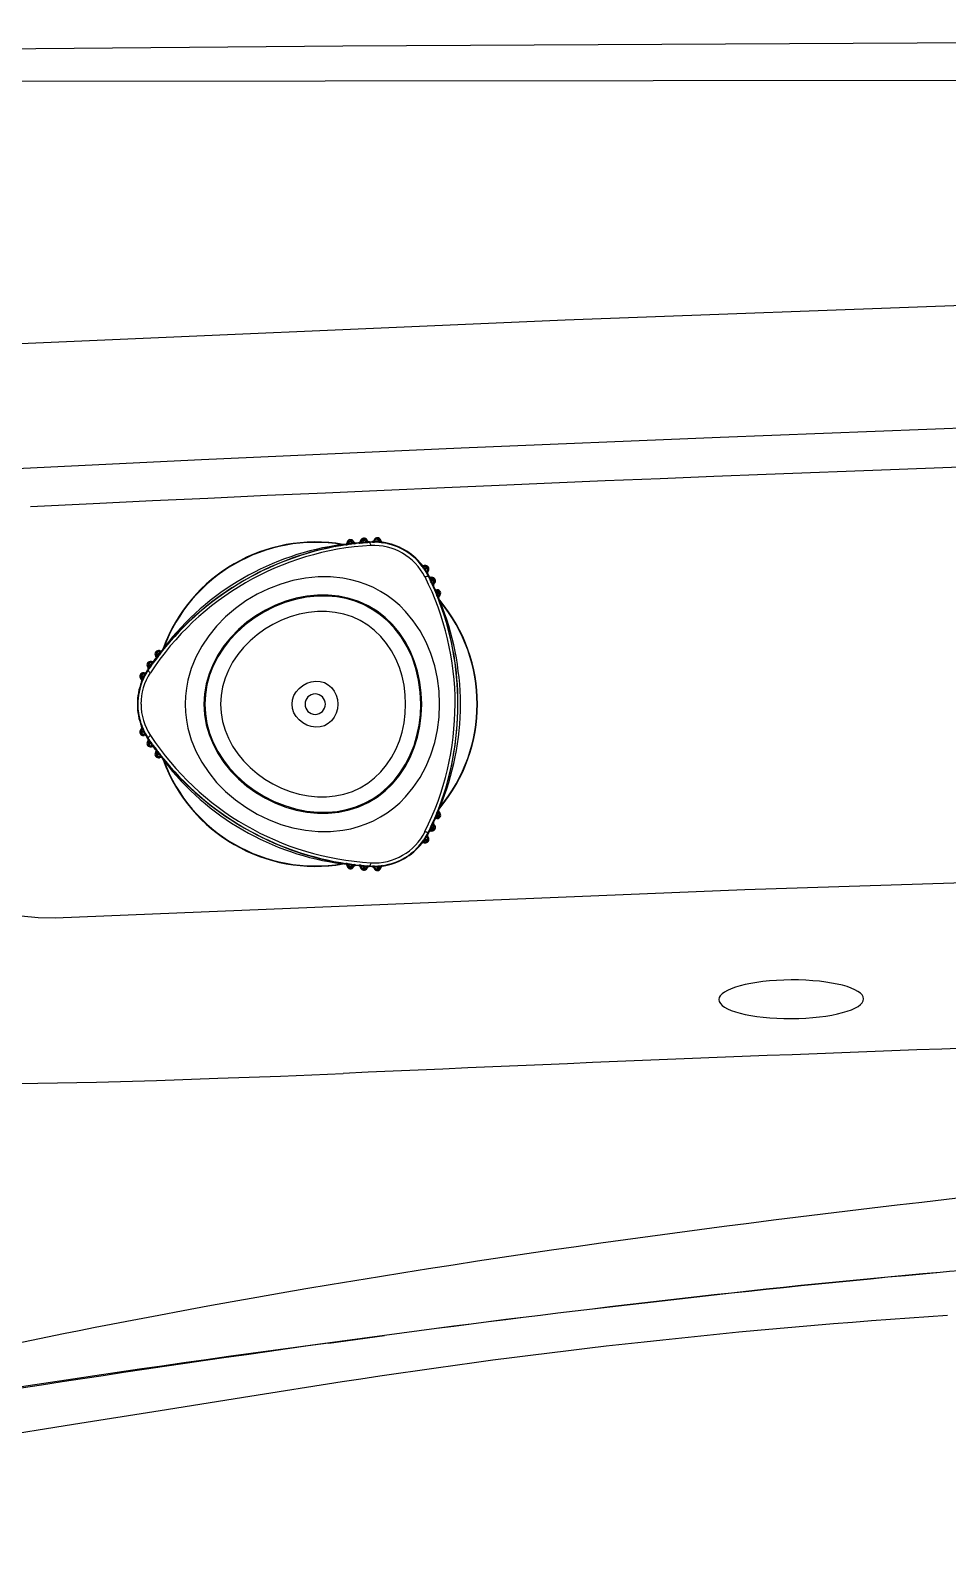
# Model space of a CAD drawing. Extents: x 398 to 509, y 623 to 780.
# Drawn here: x 413.89 to 421.09, y 722.96 to 735 of the extents above; entities that cross this region are included whole.
import ezdxf

# ---------------------------------------------------------------- set-up
doc = ezdxf.new("R2010")
doc.units = 0
doc.header["$MEASUREMENT"] = 0
for name, color, linetype in [('1', 4, 'Continuous'), ('JET', 3, 'Continuous'), ('LIGHT', 2, 'Continuous')]:
    doc.layers.add(name, color=color, linetype=linetype)

# ---------------------------------------------------------------- blocks, each defined once
blk = doc.blocks.new('AirValve_1646101-1')
at = {"layer": '1', "color": 3, "linetype": 'Continuous'}
for p, q in [((0.213, 1.253), (0.216, 1.253)), ((0.216, 1.253), (0.22, 1.255)), ((0.219, 1.253), (0.216, 1.253)), ((0.228, 1.253), (0.233, 1.255)), ((0.233, 1.255), (0.234, 1.255)), ((0.234, 1.255), (0.242, 1.252)), ((0.242, 1.252), (0.243, 1.252)), ((0.251, 1.272), (0.25, 1.269)), ((0.25, 1.269), (0.258, 1.266)), ((0.259, 1.27), (0.251, 1.272)), ((0.259, 1.27), (0.258, 1.266)), ((0.271, 1.261), (0.276, 1.278)), ((0.271, 1.261), (0.287, 1.263)), ((0.279, 1.278), (0.287, 1.263)), ((0.301, 1.279), (0.294, 1.275)), ((0.294, 1.275), (0.296, 1.271)), ((0.296, 1.271), (0.302, 1.276)), ((0.302, 1.276), (0.301, 1.279)), ((0.314, 1.261), (0.315, 1.262)), ((0.315, 1.262), (0.322, 1.267)), ((0.322, 1.267), (0.339, 1.269)), ((0.339, 1.269), (0.346, 1.265)), ((0.364, 1.283), (0.356, 1.285)), ((0.356, 1.285), (0.356, 1.282)), ((0.356, 1.282), (0.363, 1.279)), ((0.364, 1.283), (0.363, 1.279)), ((0.376, 1.268), (0.397, 1.27)), ((0.378, 1.274), (0.383, 1.29)), ((0.386, 1.29), (0.394, 1.275)), ((0.394, 1.275), (0.397, 1.27)), ((0.4, 1.286), (0.407, 1.29)), ((0.4, 1.286), (0.402, 1.282)), ((0.402, 1.282), (0.406, 1.285)), ((0.406, 1.285), (0.409, 1.287)), ((0.409, 1.287), (0.407, 1.29)), ((0.424, 1.274), (0.421, 1.272)), ((0.427, 1.276), (0.424, 1.274)), ((0.425, 1.272), (0.424, 1.274)), ((0.427, 1.276), (0.445, 1.277)), ((0.472, 1.273), (0.44, 1.272)), ((0.452, 1.273), (0.445, 1.277)), ((0.452, 1.273), (0.453, 1.273)), ((0.464, 1.291), (0.463, 1.289)), ((0.463, 1.289), (0.469, 1.285)), ((0.464, 1.291), (0.471, 1.288)), ((0.469, 1.285), (0.471, 1.288)), ((0.484, 1.278), (0.49, 1.293)), ((0.484, 1.278), (0.5, 1.277)), ((0.495, 1.293), (0.5, 1.277)), ((0.515, 1.289), (0.508, 1.287)), ((0.508, 1.287), (0.51, 1.282)), ((0.51, 1.282), (0.517, 1.285)), ((0.517, 1.285), (0.515, 1.289)), ((0.519, 1.269), (0.516, 1.27)), ((0.539, 1.266), (0.519, 1.269)), ((0.525, 1.269), (0.526, 1.269)), ((0.526, 1.269), (0.532, 1.272)), ((0.837, 1.096), (0.838, 1.088)), ((0.838, 1.088), (0.839, 1.088)), ((0.856, 1.089), (0.858, 1.081)), ((0.861, 1.089), (0.856, 1.089)), ((0.863, 1.082), (0.861, 1.089)), ((0.844, 1.08), (0.842, 1.083)), ((0.863, 1.082), (0.858, 1.081)), ((0.858, 1.07), (0.875, 1.074)), ((0.858, 1.07), (0.867, 1.057)), ((0.867, 1.057), (0.877, 1.07)), ((0.883, 1.018), (0.869, 1.043)), ((0.879, 1.028), (0.879, 1.027)), ((0.886, 1.023), (0.879, 1.027)), ((0.883, 1.051), (0.881, 1.048)), ((0.881, 1.048), (0.887, 1.044)), ((0.883, 1.051), (0.889, 1.046)), ((0.886, 1.023), (0.894, 1.007)), ((0.887, 1.044), (0.889, 1.046)), ((0.894, 1.003), (0.891, 1.002)), ((0.896, 0.993), (0.891, 1.002)), ((0.894, 1.003), (0.893, 0.999)), ((0.893, 0.999), (0.894, 0.998)), ((0.894, 1.007), (0.894, 1.003)), ((0.91, 0.962), (0.903, 0.977)), ((0.909, 0.977), (0.927, 0.978)), ((0.909, 0.977), (0.916, 0.963)), ((0.915, 0.996), (0.912, 0.996)), ((0.912, 0.996), (0.912, 0.992)), ((0.912, 0.992), (0.912, 0.988)), ((0.912, 0.988), (0.916, 0.988)), ((0.916, 0.988), (0.915, 0.996)), ((0.916, 0.963), (0.928, 0.975)), ((0.94, 0.895), (0.919, 0.944)), ((0.924, 0.932), (0.925, 0.931)), ((0.925, 0.931), (0.931, 0.927)), ((0.931, 0.955), (0.928, 0.953)), ((0.928, 0.953), (0.935, 0.948)), ((0.937, 0.95), (0.931, 0.955)), ((0.931, 0.927), (0.938, 0.911)), ((0.935, 0.948), (0.937, 0.95)), ((0.937, 0.902), (0.938, 0.911)), ((0.937, 0.902), (0.938, 0.902)), ((0.953, 0.863), (0.947, 0.878)), ((0.953, 0.879), (0.959, 0.864)), ((0.953, 0.879), (0.97, 0.879)), ((0.956, 0.899), (0.955, 0.89)), ((0.955, 0.89), (0.959, 0.891)), ((0.959, 0.899), (0.956, 0.899)), ((0.959, 0.899), (0.959, 0.891)), ((0.971, 0.876), (0.959, 0.864)), ((0.973, 0.858), (0.97, 0.855)), ((0.97, 0.855), (0.976, 0.849)), ((0.979, 0.852), (0.973, 0.858)), ((0.976, 0.849), (0.979, 0.852)), ((0.965, 0.835), (0.965, 0.834)), ((0.965, 0.834), (0.972, 0.828)), ((0.972, 0.828), (0.972, 0.828)), ((0.972, 0.828), (0.973, 0.823)), ((0.973, 0.823), (0.98, 0.812)), ((0.979, 0.817), (0.98, 0.812)), ((-1.256, 0.38), (-1.249, 0.384)), ((-1.256, 0.38), (-1.254, 0.378)), ((-1.254, 0.378), (-1.247, 0.381)), ((-1.247, 0.381), (-1.249, 0.384)), ((-1.235, 0.384), (-1.244, 0.399)), ((-1.225, 0.397), (-1.242, 0.402)), ((-1.235, 0.384), (-1.225, 0.397)), ((-1.225, 0.42), (-1.227, 0.412)), ((-1.227, 0.412), (-1.223, 0.411)), ((-1.222, 0.42), (-1.225, 0.42)), ((-1.223, 0.411), (-1.222, 0.42)), ((-1.203, 0.417), (-1.202, 0.418)), ((-1.202, 0.418), (-1.201, 0.426)), ((-1.197, 0.43), (-1.193, 0.438)), ((-1.195, 0.438), (-1.191, 0.441)), ((-1.193, 0.438), (-1.191, 0.441)), ((-1.191, 0.441), (-1.189, 0.444)), ((-1.349, 0.238), (-1.348, 0.245)), ((-1.345, 0.245), (-1.348, 0.245)), ((-1.345, 0.237), (-1.345, 0.245)), ((-1.312, 0.27), (-1.333, 0.234)), ((-1.324, 0.25), (-1.333, 0.235)), ((-1.327, 0.246), (-1.326, 0.247)), ((-1.326, 0.254), (-1.317, 0.269)), ((-1.326, 0.254), (-1.326, 0.247)), ((-1.311, 0.298), (-1.318, 0.293)), ((-1.318, 0.293), (-1.316, 0.291)), ((-1.317, 0.269), (-1.314, 0.271)), ((-1.316, 0.291), (-1.313, 0.292)), ((-1.314, 0.271), (-1.31, 0.273)), ((-1.314, 0.271), (-1.312, 0.27)), ((-1.313, 0.292), (-1.309, 0.294)), ((-1.309, 0.294), (-1.311, 0.298)), ((-1.31, 0.273), (-1.309, 0.273)), ((-1.299, 0.297), (-1.308, 0.312)), ((-1.289, 0.311), (-1.306, 0.315)), ((-1.299, 0.297), (-1.289, 0.311)), ((-1.289, 0.335), (-1.29, 0.327)), ((-1.29, 0.327), (-1.287, 0.326)), ((-1.286, 0.334), (-1.289, 0.335)), ((-1.287, 0.326), (-1.286, 0.334)), ((-1.267, 0.334), (-1.266, 0.342)), ((-1.267, 0.333), (-1.267, 0.334)), ((-1.266, 0.342), (-1.256, 0.356)), ((-1.248, 0.359), (-1.256, 0.356)), ((-1.248, 0.359), (-1.247, 0.36)), ((-1.366, 0.205), (-1.372, 0.2)), ((-1.372, 0.2), (-1.369, 0.196)), ((-1.369, 0.196), (-1.363, 0.201)), ((-1.366, 0.205), (-1.363, 0.201)), ((-1.354, 0.207), (-1.365, 0.22)), ((-1.365, 0.176), (-1.359, 0.181)), ((-1.363, 0.224), (-1.346, 0.221)), ((-1.359, 0.181), (-1.359, 0.181)), ((-1.355, 0.189), (-1.357, 0.187)), ((-1.354, 0.207), (-1.346, 0.221)), ((-1.349, 0.238), (-1.345, 0.237)), ((-1.342, 0.217), (-1.349, 0.202)), ((-1.369, -0.196), (-1.372, -0.2)), ((-1.372, -0.2), (-1.366, -0.205)), ((-1.363, -0.201), (-1.369, -0.196)), ((-1.363, -0.201), (-1.366, -0.205)), ((-1.359, -0.181), (-1.365, -0.176)), ((-1.365, -0.219), (-1.354, -0.207)), ((-1.346, -0.221), (-1.363, -0.223)), ((-1.359, -0.181), (-1.356, -0.187)), ((-1.359, -0.181), (-1.359, -0.181)), ((-1.346, -0.221), (-1.354, -0.207)), ((-1.349, -0.202), (-1.342, -0.217)), ((-1.345, -0.237), (-1.349, -0.238)), ((-1.348, -0.245), (-1.349, -0.238)), ((-1.345, -0.245), (-1.345, -0.237)), ((-1.337, -0.227), (-1.334, -0.234)), ((-1.334, -0.234), (-1.32, -0.255)), ((-1.348, -0.245), (-1.345, -0.245)), ((-1.326, -0.247), (-1.327, -0.246)), ((-1.326, -0.247), (-1.326, -0.254)), ((-1.317, -0.269), (-1.326, -0.254)), ((-1.32, -0.255), (-1.312, -0.269)), ((-1.316, -0.291), (-1.318, -0.293)), ((-1.318, -0.293), (-1.311, -0.298)), ((-1.314, -0.271), (-1.317, -0.269)), ((-1.313, -0.292), (-1.316, -0.291)), ((-1.312, -0.269), (-1.314, -0.271)), ((-1.31, -0.273), (-1.314, -0.271)), ((-1.309, -0.294), (-1.313, -0.292)), ((-1.311, -0.298), (-1.309, -0.294)), ((-1.309, -0.273), (-1.31, -0.273)), ((-1.308, -0.312), (-1.299, -0.297)), ((-1.306, -0.278), (-1.304, -0.28)), ((-1.289, -0.311), (-1.306, -0.315)), ((-1.289, -0.311), (-1.299, -0.297)), ((-1.287, -0.326), (-1.29, -0.327)), ((-1.29, -0.327), (-1.289, -0.335)), ((-1.289, -0.335), (-1.286, -0.334)), ((-1.286, -0.334), (-1.287, -0.326)), ((-1.267, -0.334), (-1.267, -0.333)), ((-1.266, -0.342), (-1.267, -0.334)), ((-1.256, -0.356), (-1.266, -0.342)), ((-1.256, -0.356), (-1.248, -0.359)), ((-1.247, -0.36), (-1.248, -0.359)), ((-1.254, -0.377), (-1.256, -0.38)), ((-1.249, -0.384), (-1.256, -0.38)), ((-1.247, -0.381), (-1.254, -0.377)), ((-1.249, -0.384), (-1.247, -0.381)), ((-1.244, -0.399), (-1.235, -0.384)), ((-1.243, -0.366), (-1.241, -0.368)), ((-1.225, -0.397), (-1.242, -0.401)), ((-1.225, -0.397), (-1.235, -0.384)), ((-1.227, -0.412), (-1.223, -0.411)), ((-1.227, -0.412), (-1.225, -0.42)), ((-1.225, -0.42), (-1.222, -0.419)), ((-1.222, -0.419), (-1.223, -0.411)), ((-1.202, -0.418), (-1.203, -0.417)), ((-1.201, -0.426), (-1.202, -0.418)), ((-1.191, -0.441), (-1.195, -0.438)), ((-1.192, -0.438), (-1.191, -0.441)), ((-1.189, -0.443), (-1.191, -0.441)), ((0.972, -0.828), (0.965, -0.834)), ((0.965, -0.834), (0.965, -0.835)), ((0.973, -0.823), (0.972, -0.828)), ((0.972, -0.828), (0.972, -0.828)), ((0.98, -0.812), (0.979, -0.817)), ((0.903, -0.977), (0.91, -0.962)), ((0.916, -0.962), (0.909, -0.977)), ((0.916, -0.962), (0.928, -0.975)), ((0.918, -0.945), (0.94, -0.895)), ((0.925, -0.931), (0.924, -0.932)), ((0.931, -0.926), (0.925, -0.931)), ((0.935, -0.948), (0.928, -0.953)), ((0.928, -0.953), (0.931, -0.955)), ((0.938, -0.911), (0.931, -0.926)), ((0.931, -0.955), (0.937, -0.95)), ((0.937, -0.95), (0.935, -0.948)), ((0.938, -0.911), (0.937, -0.902)), ((0.938, -0.902), (0.937, -0.902)), ((0.94, -0.895), (0.941, -0.892)), ((0.947, -0.878), (0.953, -0.863)), ((0.959, -0.864), (0.953, -0.879)), ((0.97, -0.879), (0.953, -0.879)), ((0.959, -0.89), (0.955, -0.89)), ((0.955, -0.89), (0.956, -0.899)), ((0.956, -0.899), (0.959, -0.899)), ((0.959, -0.864), (0.971, -0.876)), ((0.959, -0.89), (0.959, -0.899)), ((0.976, -0.849), (0.97, -0.855)), ((0.973, -0.858), (0.97, -0.855)), ((0.973, -0.858), (0.979, -0.852)), ((0.979, -0.852), (0.976, -0.849)), ((0.831, -1.096), (0.842, -1.083)), ((0.842, -1.083), (0.844, -1.08)), ((0.857, -1.081), (0.856, -1.088)), ((0.863, -1.082), (0.857, -1.081)), ((0.867, -1.057), (0.858, -1.07)), ((0.875, -1.074), (0.858, -1.07)), ((0.861, -1.089), (0.863, -1.082)), ((0.867, -1.057), (0.877, -1.07)), ((0.868, -1.045), (0.884, -1.016)), ((0.879, -1.027), (0.886, -1.023)), ((0.879, -1.027), (0.879, -1.027)), ((0.887, -1.044), (0.881, -1.048)), ((0.881, -1.048), (0.883, -1.05)), ((0.889, -1.046), (0.883, -1.05)), ((0.894, -1.007), (0.886, -1.023)), ((0.889, -1.046), (0.887, -1.044)), ((0.891, -1.002), (0.896, -0.993)), ((0.891, -1.002), (0.894, -1.003)), ((0.894, -0.998), (0.893, -0.999)), ((0.893, -0.999), (0.894, -1.003)), ((0.894, -1.003), (0.894, -1.007)), ((0.896, -0.993), (0.897, -0.991)), ((0.927, -0.978), (0.909, -0.977)), ((0.916, -0.988), (0.912, -0.988)), ((0.912, -0.988), (0.912, -0.992)), ((0.912, -0.992), (0.912, -0.996)), ((0.912, -0.996), (0.915, -0.996)), ((0.915, -0.996), (0.916, -0.988)), ((0.838, -1.088), (0.837, -1.095)), ((0.839, -1.087), (0.838, -1.088)), ((0.856, -1.088), (0.861, -1.089)), ((0.216, -1.253), (0.212, -1.253)), ((0.219, -1.253), (0.216, -1.253)), ((0.22, -1.255), (0.216, -1.253)), ((0.228, -1.253), (0.219, -1.253)), ((0.242, -1.252), (0.234, -1.255)), ((0.242, -1.252), (0.242, -1.252)), ((0.258, -1.266), (0.25, -1.269)), ((0.25, -1.269), (0.251, -1.272)), ((0.251, -1.272), (0.259, -1.27)), ((0.259, -1.27), (0.258, -1.266)), ((0.287, -1.263), (0.271, -1.261)), ((0.276, -1.278), (0.271, -1.261)), ((0.287, -1.263), (0.279, -1.278)), ((0.296, -1.271), (0.294, -1.275)), ((0.301, -1.279), (0.294, -1.275)), ((0.302, -1.276), (0.296, -1.271)), ((0.301, -1.279), (0.302, -1.276)), ((0.304, -1.26), (0.307, -1.26)), ((0.315, -1.262), (0.314, -1.261)), ((0.315, -1.262), (0.322, -1.267)), ((0.339, -1.268), (0.322, -1.267)), ((0.346, -1.265), (0.339, -1.268)), ((0.347, -1.265), (0.346, -1.265)), ((0.363, -1.279), (0.356, -1.282)), ((0.356, -1.285), (0.364, -1.282)), ((0.356, -1.282), (0.356, -1.285)), ((0.364, -1.282), (0.363, -1.279)), ((0.394, -1.275), (0.378, -1.273)), ((0.378, -1.273), (0.383, -1.29)), ((0.394, -1.275), (0.386, -1.29)), ((0.402, -1.282), (0.4, -1.286)), ((0.4, -1.286), (0.407, -1.29)), ((0.406, -1.285), (0.402, -1.282)), ((0.409, -1.287), (0.406, -1.285)), ((0.407, -1.29), (0.409, -1.287)), ((0.421, -1.272), (0.42, -1.272)), ((0.424, -1.274), (0.421, -1.272)), ((0.424, -1.274), (0.425, -1.272)), ((0.427, -1.276), (0.424, -1.274)), ((0.445, -1.277), (0.427, -1.276)), ((0.443, -1.273), (0.471, -1.273)), ((0.445, -1.277), (0.452, -1.273)), ((0.453, -1.273), (0.452, -1.273)), ((0.469, -1.285), (0.463, -1.289)), ((0.463, -1.289), (0.464, -1.291)), ((0.471, -1.288), (0.464, -1.291)), ((0.471, -1.288), (0.469, -1.285)), ((0.5, -1.277), (0.484, -1.278)), ((0.484, -1.278), (0.49, -1.293)), ((0.5, -1.277), (0.495, -1.293)), ((0.508, -1.287), (0.51, -1.282)), ((0.508, -1.287), (0.515, -1.289)), ((0.517, -1.285), (0.51, -1.282)), ((0.515, -1.289), (0.517, -1.285)), ((0.516, -1.27), (0.519, -1.269)), ((0.526, -1.269), (0.525, -1.269)), ((0.532, -1.272), (0.526, -1.269))]:
    blk.add_line(p, q, dxfattribs=at)
at = {"layer": '1', "color": 3, "linetype": 'Continuous', "flags": 128}
for points in [[(0.219, 1.253), (0.218, 1.253), (0.212, 1.253)], [(0.228, 1.253), (0.222, 1.253), (0.219, 1.253)], [(0.233, 1.255), (0.227, 1.254), (0.22, 1.255)], [(0.274, 1.256), (0.264, 1.254), (0.256, 1.253)], [(0.258, 1.266), (0.258, 1.262), (0.26, 1.26), (0.261, 1.26), (0.263, 1.26)], [(0.271, 1.261), (0.273, 1.257), (0.274, 1.256)], [(0.289, 1.258), (0.281, 1.257), (0.274, 1.256)], [(0.289, 1.258), (0.288, 1.26), (0.287, 1.263)], [(0.304, 1.26), (0.298, 1.259), (0.289, 1.258)], [(0.294, 1.265), (0.296, 1.267), (0.296, 1.268), (0.296, 1.271)], [(0.306, 1.26), (0.312, 1.261), (0.314, 1.261)], [(0.361, 1.266), (0.368, 1.267), (0.376, 1.268)], [(0.363, 1.279), (0.363, 1.276), (0.365, 1.273), (0.367, 1.272), (0.369, 1.272), (0.37, 1.272), (0.372, 1.272), (0.374, 1.273), (0.378, 1.274)], [(0.414, 1.271), (0.396, 1.27), (0.376, 1.268)], [(0.4, 1.286), (0.397, 1.29), (0.393, 1.294)], [(0.394, 1.275), (0.397, 1.275), (0.399, 1.276), (0.401, 1.277), (0.402, 1.277), (0.403, 1.28), (0.402, 1.282)], [(0.397, 1.27), (0.406, 1.27), (0.414, 1.271)], [(0.414, 1.271), (0.419, 1.272), (0.421, 1.272)], [(0.466, 1.273), (0.445, 1.273), (0.425, 1.272)], [(0.437, 1.246), (0.436, 1.252), (0.435, 1.257), (0.433, 1.262), (0.432, 1.265), (0.43, 1.268), (0.428, 1.27), (0.427, 1.272), (0.425, 1.272)], [(0.466, 1.273), (0.47, 1.274), (0.474, 1.278)], [(0.486, 1.272), (0.475, 1.273), (0.466, 1.273)], [(0.469, 1.285), (0.469, 1.281), (0.471, 1.279), (0.472, 1.278), (0.474, 1.278)], [(0.484, 1.278), (0.485, 1.274), (0.486, 1.272)], [(0.502, 1.271), (0.494, 1.272), (0.486, 1.272)], [(0.502, 1.271), (0.501, 1.273), (0.5, 1.277)], [(0.516, 1.27), (0.512, 1.27), (0.502, 1.271)], [(0.508, 1.277), (0.51, 1.279), (0.51, 1.282)], [(0.519, 1.269), (0.524, 1.269), (0.525, 1.269)], [(0.582, 1.257), (0.57, 1.26), (0.566, 1.261)], [(0.845, 1.078), (0.842, 1.082), (0.811, 1.12)], [(0.842, 1.083), (0.82, 1.11), (0.811, 1.119)], [(0.839, 1.088), (0.839, 1.087), (0.842, 1.083)], [(0.978, 0), (0.974, 0.102), (0.961, 0.202), (0.94, 0.301), (0.91, 0.397), (0.872, 0.488), (0.826, 0.575), (0.771, 0.655), (0.71, 0.729), (0.665, 0.774), (0.617, 0.815), (0.566, 0.853), (0.513, 0.886), (0.458, 0.916), (0.4, 0.941), (0.34, 0.962), (0.279, 0.978), (0.216, 0.99), (0.12, 1), (0.022, 1), (-0.077, 0.99), (-0.175, 0.972), (-0.271, 0.944), (-0.366, 0.907), (-0.457, 0.863), (-0.545, 0.811), (-0.627, 0.751), (-0.704, 0.686), (-0.775, 0.614), (-0.837, 0.537), (-0.892, 0.455), (-0.938, 0.369), (-0.974, 0.279), (-1, 0.188), (-1.012, 0.126), (-1.02, 0.063), (-1.022, 0)], [(0.852, 1.069), (0.847, 1.076), (0.844, 1.08)], [(0.858, 1.07), (0.854, 1.069), (0.852, 1.069)], [(0.861, 1.055), (0.856, 1.062), (0.852, 1.069)], [(0.858, 1.081), (0.855, 1.08), (0.854, 1.077)], [(0.867, 1.057), (0.863, 1.055), (0.861, 1.055)], [(0.872, 1.039), (0.867, 1.047), (0.861, 1.055)], [(0.863, 1), (0.868, 1.002), (0.873, 1.004), (0.878, 1.005), (0.882, 1.005), (0.885, 1.005), (0.888, 1.005), (0.89, 1.004), (0.891, 1.002)], [(0.872, 1.048), (0.871, 1.043), (0.872, 1.039)], [(0.872, 1.048), (0.873, 1.047), (0.875, 1.046), (0.877, 1.045), (0.881, 1.048)], [(0.891, 1.002), (0.882, 1.021), (0.872, 1.039)], [(0.894, 0.998), (0.894, 0.997), (0.896, 0.993)], [(0.903, 0.977), (0.899, 0.986), (0.896, 0.993)], [(0.909, 0.977), (0.905, 0.977), (0.903, 0.977)], [(0.912, 0.988), (0.909, 0.987), (0.908, 0.985)], [(0.916, 0.988), (0.922, 0.988), (0.926, 0.986)], [(0.838, 0), (0.834, 0.087), (0.823, 0.174), (0.805, 0.258), (0.779, 0.34), (0.747, 0.418), (0.707, 0.493), (0.661, 0.562), (0.608, 0.625), (0.55, 0.681), (0.486, 0.731), (0.416, 0.773), (0.343, 0.806), (0.266, 0.831), (0.185, 0.848), (0.103, 0.857), (0.019, 0.857), (-0.065, 0.848), (-0.149, 0.832), (-0.232, 0.808), (-0.313, 0.777), (-0.391, 0.739), (-0.466, 0.694), (-0.537, 0.643), (-0.603, 0.587), (-0.663, 0.525), (-0.717, 0.459), (-0.764, 0.389), (-0.803, 0.315), (-0.834, 0.239), (-0.857, 0.161), (-0.871, 0.081), (-0.876, 0)], [(0.83, 0), (0.826, 0.095), (0.813, 0.188), (0.791, 0.28), (0.761, 0.368), (0.722, 0.451), (0.675, 0.529), (0.62, 0.6), (0.568, 0.654), (0.511, 0.703), (0.449, 0.745), (0.384, 0.78), (0.314, 0.808), (0.243, 0.829), (0.17, 0.843), (0.095, 0.849), (0.019, 0.849), (-0.068, 0.84), (-0.154, 0.823), (-0.239, 0.798), (-0.323, 0.764), (-0.403, 0.724), (-0.479, 0.676), (-0.551, 0.622), (-0.617, 0.563), (-0.673, 0.503), (-0.722, 0.439), (-0.765, 0.371), (-0.802, 0.301), (-0.83, 0.228), (-0.851, 0.153), (-0.863, 0.077), (-0.868, 0)], [(0.916, 0.963), (0.912, 0.962), (0.91, 0.962)], [(0.919, 0.944), (0.915, 0.953), (0.91, 0.962)], [(0.92, 0.953), (0.918, 0.948), (0.919, 0.944)], [(0.92, 0.953), (0.921, 0.952), (0.922, 0.951), (0.924, 0.951), (0.928, 0.953)], [(0.938, 0.902), (0.938, 0.9), (0.94, 0.895)], [(0.947, 0.878), (0.943, 0.887), (0.94, 0.895)], [(0.953, 0.879), (0.949, 0.878), (0.947, 0.878)], [(0.955, 0.89), (0.952, 0.89), (0.951, 0.887)], [(0.953, 0.863), (0.955, 0.863), (0.959, 0.864)], [(0.961, 0.845), (0.957, 0.854), (0.953, 0.863)], [(0.962, 0.855), (0.964, 0.853), (0.966, 0.853), (0.97, 0.855)], [(0.711, 0), (0.708, 0.074), (0.699, 0.148), (0.683, 0.219), (0.662, 0.289), (0.634, 0.356), (0.6, 0.419), (0.561, 0.477), (0.517, 0.531), (0.467, 0.579), (0.413, 0.621), (0.354, 0.656), (0.292, 0.685), (0.226, 0.706), (0.158, 0.72), (0.088, 0.727), (0.017, 0.727), (-0.054, 0.72), (-0.126, 0.706), (-0.196, 0.686), (-0.265, 0.659), (-0.332, 0.627), (-0.395, 0.589), (-0.456, 0.545), (-0.512, 0.498), (-0.563, 0.445), (-0.609, 0.389), (-0.649, 0.33), (-0.682, 0.267), (-0.709, 0.203), (-0.728, 0.136), (-0.74, 0.068), (-0.744, 0)], [(0.979, 0.817), (0.975, 0.822), (0.972, 0.828)], [(-1.243, 0.365), (-1.259, 0.344), (-1.275, 0.322)], [(-1.247, 0.381), (-1.244, 0.379), (-1.241, 0.379)], [(-1.247, 0.36), (-1.246, 0.361), (-1.243, 0.365)], [(-1.232, 0.38), (-1.238, 0.372), (-1.243, 0.365)], [(-1.235, 0.384), (-1.233, 0.381), (-1.232, 0.38)], [(-1.222, 0.392), (-1.227, 0.386), (-1.232, 0.38)], [(-1.225, 0.397), (-1.223, 0.394), (-1.222, 0.392)], [(-1.22, 0.404), (-1.219, 0.407), (-1.22, 0.409), (-1.223, 0.411)], [(-1.21, 0.408), (-1.216, 0.401), (-1.222, 0.392)], [(-1.195, 0.438), (-1.197, 0.432), (-1.201, 0.426)], [(-1.189, 0.444), (-1.192, 0.439), (-1.192, 0.438)], [(-1.311, 0.298), (-1.314, 0.303), (-1.314, 0.308)], [(-1.306, 0.278), (-1.309, 0.274), (-1.312, 0.27)], [(-1.295, 0.246), (-1.3, 0.25), (-1.304, 0.253), (-1.307, 0.257), (-1.309, 0.26), (-1.311, 0.263), (-1.312, 0.265), (-1.312, 0.268), (-1.312, 0.27)], [(-1.309, 0.294), (-1.307, 0.292), (-1.305, 0.292)], [(-1.309, 0.273), (-1.308, 0.274), (-1.306, 0.278)], [(-1.296, 0.292), (-1.301, 0.284), (-1.306, 0.278)], [(-1.299, 0.297), (-1.296, 0.294), (-1.296, 0.292)], [(-1.286, 0.306), (-1.291, 0.299), (-1.296, 0.292)], [(-1.289, 0.311), (-1.287, 0.308), (-1.286, 0.306)], [(-1.283, 0.319), (-1.283, 0.32), (-1.283, 0.322), (-1.283, 0.324), (-1.287, 0.326)], [(-1.275, 0.322), (-1.28, 0.314), (-1.286, 0.306)], [(-1.283, 0.319), (-1.278, 0.32), (-1.275, 0.322)], [(-1.363, 0.201), (-1.36, 0.199), (-1.358, 0.2)], [(-1.359, 0.181), (-1.358, 0.182), (-1.357, 0.187)], [(-1.349, 0.202), (-1.353, 0.194), (-1.355, 0.189)], [(-1.354, 0.207), (-1.35, 0.204), (-1.349, 0.202)], [(-1.342, 0.217), (-1.343, 0.219), (-1.346, 0.221)], [(-1.341, 0.23), (-1.341, 0.232), (-1.341, 0.233), (-1.342, 0.235), (-1.345, 0.237)], [(-1.333, 0.234), (-1.338, 0.226), (-1.342, 0.217)], [(-1.341, 0.23), (-1.336, 0.231), (-1.333, 0.234)], [(-0.182, 0), (-0.178, 0.034), (-0.167, 0.067), (-0.149, 0.097), (-0.126, 0.124), (-0.097, 0.147), (-0.065, 0.164), (-0.031, 0.175), (0.005, 0.18), (0.04, 0.178), (0.073, 0.169), (0.103, 0.153), (0.129, 0.131), (0.15, 0.103), (0.166, 0.071), (0.175, 0.036), (0.178, 0)], [(-1.022, 0), (-1.02, -0.063), (-1.012, -0.125), (-1, -0.188), (-0.974, -0.279), (-0.938, -0.369), (-0.892, -0.455), (-0.837, -0.536), (-0.775, -0.614), (-0.704, -0.685), (-0.627, -0.751), (-0.545, -0.81), (-0.457, -0.863), (-0.366, -0.907), (-0.271, -0.944), (-0.175, -0.972), (-0.077, -0.99), (0.022, -1), (0.12, -1), (0.216, -0.99), (0.279, -0.978), (0.34, -0.961), (0.4, -0.941), (0.458, -0.916), (0.513, -0.886), (0.566, -0.853), (0.617, -0.815), (0.665, -0.774), (0.71, -0.729), (0.771, -0.655), (0.826, -0.575), (0.872, -0.488), (0.91, -0.397), (0.94, -0.301), (0.961, -0.202), (0.974, -0.102), (0.978, 0)], [(-0.876, 0), (-0.871, -0.081), (-0.857, -0.161), (-0.834, -0.239), (-0.803, -0.315), (-0.764, -0.389), (-0.717, -0.459), (-0.663, -0.525), (-0.603, -0.587), (-0.537, -0.643), (-0.466, -0.694), (-0.391, -0.739), (-0.313, -0.777), (-0.232, -0.808), (-0.149, -0.832), (-0.065, -0.848), (0.019, -0.856), (0.103, -0.856), (0.185, -0.848), (0.266, -0.831), (0.343, -0.806), (0.416, -0.773), (0.486, -0.731), (0.55, -0.681), (0.608, -0.625), (0.661, -0.562), (0.707, -0.493), (0.747, -0.418), (0.779, -0.34), (0.805, -0.258), (0.823, -0.174), (0.834, -0.087), (0.838, 0)], [(-0.868, 0), (-0.863, -0.077), (-0.851, -0.153), (-0.83, -0.228), (-0.802, -0.301), (-0.765, -0.371), (-0.722, -0.439), (-0.673, -0.503), (-0.617, -0.562), (-0.551, -0.622), (-0.479, -0.676), (-0.403, -0.723), (-0.323, -0.764), (-0.239, -0.797), (-0.154, -0.823), (-0.068, -0.84), (0.019, -0.849), (0.097, -0.849), (0.173, -0.842), (0.247, -0.828), (0.319, -0.806), (0.388, -0.778), (0.453, -0.743), (0.513, -0.701), (0.569, -0.653), (0.62, -0.6), (0.668, -0.538), (0.711, -0.471), (0.747, -0.399), (0.777, -0.324), (0.8, -0.246), (0.817, -0.165), (0.827, -0.083), (0.83, 0)], [(-0.744, 0), (-0.74, -0.068), (-0.728, -0.136), (-0.709, -0.203), (-0.682, -0.267), (-0.649, -0.33), (-0.609, -0.389), (-0.563, -0.445), (-0.512, -0.498), (-0.456, -0.545), (-0.395, -0.588), (-0.332, -0.626), (-0.265, -0.659), (-0.196, -0.686), (-0.126, -0.706), (-0.054, -0.72), (0.017, -0.727), (0.088, -0.727), (0.158, -0.72), (0.226, -0.706), (0.292, -0.685), (0.354, -0.656), (0.413, -0.621), (0.467, -0.579), (0.517, -0.531), (0.561, -0.477), (0.6, -0.419), (0.634, -0.356), (0.662, -0.289), (0.683, -0.219), (0.699, -0.147), (0.708, -0.074), (0.711, 0)], [(0.178, 0), (0.175, -0.036), (0.166, -0.071), (0.15, -0.103), (0.129, -0.131), (0.103, -0.153), (0.073, -0.169), (0.04, -0.178), (0.005, -0.18), (-0.031, -0.175), (-0.065, -0.164), (-0.097, -0.146), (-0.126, -0.124), (-0.149, -0.097), (-0.167, -0.067), (-0.178, -0.034), (-0.182, 0)], [(-1.358, -0.2), (-1.36, -0.199), (-1.363, -0.201)], [(-1.356, -0.187), (-1.358, -0.182), (-1.359, -0.181)], [(-1.356, -0.187), (-1.353, -0.194), (-1.349, -0.202)], [(-1.349, -0.202), (-1.35, -0.204), (-1.354, -0.207)], [(-1.346, -0.221), (-1.343, -0.219), (-1.342, -0.217)], [(-1.345, -0.237), (-1.342, -0.235), (-1.341, -0.233), (-1.341, -0.232), (-1.341, -0.23)], [(-1.342, -0.217), (-1.338, -0.226), (-1.337, -0.227)], [(-1.334, -0.234), (-1.337, -0.231), (-1.341, -0.23)], [(-1.312, -0.269), (-1.312, -0.268), (-1.312, -0.265), (-1.311, -0.263), (-1.309, -0.26), (-1.307, -0.257), (-1.304, -0.253), (-1.3, -0.25), (-1.295, -0.246)], [(-1.312, -0.269), (-1.309, -0.274), (-1.306, -0.278)], [(-1.306, -0.278), (-1.308, -0.274), (-1.309, -0.273)], [(-1.304, -0.292), (-1.307, -0.292), (-1.309, -0.294)], [(-1.304, -0.28), (-1.301, -0.285), (-1.296, -0.292)], [(-1.299, -0.297), (-1.296, -0.294), (-1.296, -0.292)], [(-1.296, -0.292), (-1.291, -0.299), (-1.286, -0.306)], [(-1.289, -0.311), (-1.287, -0.308), (-1.286, -0.306)], [(-1.287, -0.326), (-1.283, -0.324), (-1.283, -0.322), (-1.283, -0.32), (-1.283, -0.319)], [(-1.286, -0.306), (-1.28, -0.314), (-1.275, -0.322)], [(-1.275, -0.322), (-1.279, -0.319), (-1.283, -0.319)], [(-1.275, -0.322), (-1.259, -0.344), (-1.243, -0.366)], [(-1.243, -0.366), (-1.246, -0.361), (-1.247, -0.36)], [(-1.241, -0.379), (-1.243, -0.378), (-1.244, -0.379), (-1.247, -0.381)], [(-1.241, -0.368), (-1.238, -0.372), (-1.232, -0.38)], [(-1.235, -0.384), (-1.233, -0.381), (-1.232, -0.38)], [(-1.232, -0.38), (-1.227, -0.386), (-1.222, -0.392)], [(-1.225, -0.397), (-1.223, -0.394), (-1.222, -0.392)], [(-1.223, -0.411), (-1.22, -0.409), (-1.219, -0.407), (-1.22, -0.404)], [(-1.222, -0.392), (-1.216, -0.4), (-1.21, -0.408)], [(-1.195, -0.438), (-1.197, -0.432), (-1.201, -0.426)], [(-1.147, -0.488), (-1.157, -0.477), (-1.169, -0.463), (-1.177, -0.454), (-1.183, -0.447), (-1.186, -0.443), (-1.189, -0.44), (-1.191, -0.438), (-1.193, -0.435), (-1.194, -0.434), (-1.197, -0.43)], [(-1.197, -0.43), (-1.194, -0.435), (-1.192, -0.438)], [(-1.192, -0.438), (-1.192, -0.439), (-1.189, -0.444)], [(0.979, -0.817), (0.975, -0.822), (0.972, -0.828)], [(0.973, -0.823), (0.976, -0.817), (0.98, -0.812)], [(0.91, -0.962), (0.914, -0.953), (0.918, -0.945)], [(0.916, -0.962), (0.912, -0.962), (0.91, -0.962)], [(0.918, -0.945), (0.918, -0.949), (0.92, -0.953)], [(0.928, -0.953), (0.924, -0.951), (0.922, -0.951), (0.921, -0.952), (0.92, -0.953)], [(0.94, -0.895), (0.938, -0.9), (0.938, -0.902)], [(0.941, -0.892), (0.943, -0.887), (0.947, -0.878)], [(0.953, -0.879), (0.949, -0.878), (0.947, -0.878)], [(0.951, -0.887), (0.951, -0.888), (0.952, -0.889), (0.955, -0.89)], [(0.953, -0.863), (0.957, -0.854), (0.96, -0.846)], [(0.959, -0.864), (0.955, -0.863), (0.953, -0.863)], [(0.97, -0.855), (0.966, -0.853), (0.964, -0.853), (0.962, -0.855)], [(0.842, -1.083), (0.839, -1.086), (0.839, -1.087)], [(0.844, -1.08), (0.847, -1.076), (0.852, -1.069)], [(0.852, -1.069), (0.857, -1.062), (0.861, -1.055)], [(0.858, -1.07), (0.854, -1.069), (0.852, -1.069)], [(0.854, -1.077), (0.855, -1.08), (0.857, -1.081)], [(0.861, -1.055), (0.867, -1.047), (0.872, -1.039)], [(0.867, -1.057), (0.863, -1.055), (0.861, -1.055)], [(0.863, -1), (0.869, -1.002), (0.874, -1.004), (0.878, -1.005), (0.882, -1.005), (0.885, -1.005), (0.888, -1.005), (0.89, -1.004), (0.891, -1.002)], [(0.872, -1.039), (0.871, -1.043), (0.872, -1.048)], [(0.872, -1.039), (0.882, -1.021), (0.891, -1.002)], [(0.881, -1.048), (0.877, -1.045), (0.875, -1.046), (0.873, -1.047), (0.872, -1.048)], [(0.896, -0.993), (0.894, -0.997), (0.894, -0.998)], [(0.897, -0.991), (0.899, -0.986), (0.903, -0.977)], [(0.909, -0.977), (0.905, -0.977), (0.903, -0.977)], [(0.907, -0.985), (0.909, -0.987), (0.912, -0.988)], [(0.802, -1.128), (0.809, -1.122), (0.811, -1.119)], [(0.212, -1.253), (0.218, -1.253), (0.219, -1.253)], [(0.234, -1.255), (0.227, -1.254), (0.22, -1.255)], [(0.254, -1.253), (0.263, -1.254), (0.273, -1.255)], [(0.262, -1.26), (0.259, -1.26), (0.258, -1.262), (0.258, -1.266)], [(0.273, -1.255), (0.272, -1.257), (0.271, -1.261)], [(0.273, -1.255), (0.281, -1.257), (0.289, -1.258)], [(0.287, -1.263), (0.288, -1.259), (0.289, -1.258)], [(0.289, -1.258), (0.299, -1.259), (0.304, -1.26)], [(0.296, -1.271), (0.296, -1.268), (0.295, -1.265)], [(0.307, -1.26), (0.334, -1.264), (0.361, -1.266)], [(0.314, -1.261), (0.313, -1.261), (0.307, -1.26)], [(0.361, -1.266), (0.37, -1.267), (0.381, -1.268)], [(0.368, -1.272), (0.366, -1.272), (0.365, -1.273), (0.363, -1.275), (0.363, -1.279)], [(0.378, -1.273), (0.379, -1.27), (0.381, -1.268)], [(0.381, -1.268), (0.389, -1.269), (0.397, -1.269)], [(0.4, -1.286), (0.397, -1.291), (0.393, -1.294)], [(0.394, -1.275), (0.396, -1.271), (0.397, -1.269)], [(0.397, -1.269), (0.407, -1.27), (0.415, -1.271)], [(0.402, -1.282), (0.403, -1.279), (0.401, -1.277)], [(0.415, -1.271), (0.42, -1.272), (0.425, -1.272)], [(0.42, -1.272), (0.419, -1.272), (0.415, -1.271)], [(0.437, -1.246), (0.436, -1.252), (0.435, -1.257), (0.433, -1.261), (0.432, -1.265), (0.43, -1.268), (0.428, -1.27), (0.427, -1.272), (0.425, -1.272)], [(0.425, -1.272), (0.445, -1.273), (0.466, -1.273)], [(0.466, -1.273), (0.475, -1.273), (0.486, -1.272)], [(0.474, -1.278), (0.47, -1.274), (0.466, -1.273)], [(0.474, -1.278), (0.472, -1.278), (0.471, -1.279), (0.469, -1.281), (0.469, -1.285)], [(0.484, -1.278), (0.485, -1.274), (0.486, -1.272)], [(0.486, -1.272), (0.494, -1.271), (0.502, -1.271)], [(0.5, -1.277), (0.501, -1.273), (0.502, -1.271)], [(0.502, -1.271), (0.511, -1.27), (0.516, -1.27)], [(0.51, -1.282), (0.51, -1.279), (0.508, -1.277)], [(0.519, -1.269), (0.554, -1.264), (0.564, -1.261)], [(0.525, -1.269), (0.524, -1.269), (0.519, -1.269)], [(0.571, -1.26), (0.585, -1.256), (0.586, -1.256)]]:
    blk.add_lwpolyline(points, dxfattribs=at)
at = {"layer": '1', "color": 3, "linetype": 'Continuous'}
for centre, radius, start, end in [((0.56, -0.967), 2.217, 93.1948, 146.82), ((0.589, -1.018), 2.296, 98.3586, 141.5998), ((0.001, 0), 1.274, 80.1023, 159.8978), ((0.001, 0), 1.271, 80.3052, 159.6949), ((0.492, -0.849), 2.121, 97.5589, 142.4311), ((0.603, -1.042), 2.325, 101.0941, 139.6704), ((-0.809, 6.557), 5.404, 280.2872, 281.0723), ((0.231, 1.274), 0.0197, 278.8393, 344.9168), ((0.239, 1.271), 0.0197, 278.6719, 344.9168), ((0.207, 1.58), 0.33, 276.2579, 278.5563), ((0.277, 1.265), 0.0276, 29.9182, 164.9182), ((0.254, 1.263), 0.00932, 282.5899, 342.0304), ((0.277, 1.265), 0.019, 83.4736, 165.5087), ((0.272, 1.264), 0.0148, 75.5253, 154.244), ((0.263, 1.281), 0.0211, 267.4421, 291.9584), ((0.277, 1.277), 0.00161, 29.656, 165.2014), ((0.278, 1.267), 0.0176, 27.3431, 87.5229), ((0.284, 1.266), 0.0133, 40.1092, 112.8168), ((0.287, 1.277), 0.0134, 267.8338, 301.5765), ((0.305, 1.274), 0.0139, 219.6841, 274.3007), ((0.313, 1.281), 0.0197, 209.9187, 276.7752), ((0.32, 1.286), 0.0197, 209.9192, 276.6068), ((0.591, -1.026), 2.304, 95.3406, 97.0932), ((0.337, 1.288), 0.0197, 276.1646, 342.8461), ((0.344, 1.285), 0.0197, 276.0003, 342.8488), ((0.327, 1.592), 0.327, 273.3459, 275.8713), ((0.383, 1.277), 0.0276, 27.8442, 162.8486), ((0.358, 1.295), 0.0291, 274.838, 312.3714), ((0.383, 1.277), 0.0195, 59.2918, 163.1473), ((0.378, 1.275), 0.0153, 71.2018, 152.259), ((0.429, 1.257), 0.0539, 161.9692, 168.7319), ((0.384, 1.289), 0.00195, 27.7132, 162.9986), ((0.39, 1.278), 0.0127, 37.5867, 108.0667), ((0.411, 1.309), 0.0379, 242.4631, 274.4936), ((0.419, 1.291), 0.0197, 207.8449, 274.078), ((0.423, 1.294), 0.0197, 207.8446, 273.9827), ((0.426, 1.296), 0.0197, 207.8449, 273.6442), ((0.618, -1.405), 2.684, 94.1367, 94.3567), ((0.462, 0.798), 0.448, 26.7138, 93.2442), ((0.445, 1.297), 0.0197, 271.5341, 336.2616), ((0.451, 1.293), 0.0197, 270.7928, 336.2629), ((0.479, 2.216), 0.943, 268.3823, 269.1935), ((0.489, 1.28), 0.0276, 18.9368, 156.2625), ((0.489, 1.28), 0.02, 18.8391, 156.3867), ((0.483, 1.28), 0.0154, 63.9314, 145.3899), ((0.479, 1.302), 0.0245, 257.7863, 281.5864), ((0.492, 1.292), 0.00238, 18.7146, 156.0397), ((0.497, 1.281), 0.0128, 28.8867, 99.9043), ((0.504, 1.288), 0.012, 253.6462, 292.7884), ((0.522, 1.285), 0.0154, 208.4981, 260.9747), ((0.528, 1.288), 0.0197, 198.9363, 261.9613), ((0.489, 0.954), 0.317, 72.733, 85.6343), ((0.535, 1.291), 0.0197, 198.9373, 261.2355), ((0.458, 0.791), 0.487, 38.7896, 81.2105), ((0.466, 0.803), 0.468, 42.4694, 75.574), ((0.853, 1.108), 0.0197, 218.7661, 281.0605), ((0.854, 1.1), 0.0197, 218.0388, 281.0639), ((0.866, 1.062), 0.0276, 323.7375, 101.0632), ((0.854, 1.092), 0.015, 219.1487, 271.7244), ((0.867, 1.079), 0.0126, 189.5232, 225.8177), ((0.863, 1.069), 0.0128, 20.0962, 91.1133), ((0.866, 1.062), 0.02, 323.6185, 101.1632), ((-1.123, 0.001), 2.223, 359.9635, 26.6916), ((0.89, 1.064), 0.0246, 198.2909, 221.8694), ((1.762, 1.571), 1.037, 210.8429, 211.5867), ((0.875, 1.071), 0.00238, 323.9586, 101.2855), ((0.869, 1.057), 0.0154, 334.6154, 56.0751), ((0.896, 1.036), 0.0197, 143.7375, 209.2067), ((0.903, 1.032), 0.0197, 143.7397, 208.4648), ((0.911, 1.008), 0.0197, 205.9266, 272.1571), ((0.911, 1.016), 0.0197, 206.3579, 272.1534), ((0.911, 1.012), 0.0197, 206.0175, 272.1558), ((0.91, 1.001), 0.0158, 207.5252, 261.6336), ((0.918, 0.983), 0.0104, 170.9391, 214.5894), ((0.917, 0.969), 0.0276, 317.1514, 92.1558), ((0.914, 0.976), 0.0127, 11.9343, 82.4122), ((0.917, 0.969), 0.0195, 316.7604, 61.0666), ((0.927, 0.976), 0.00195, 317.0028, 92.2847), ((0.918, 0.963), 0.0153, 327.747, 48.8045), ((0.937, 0.966), 0.0209, 189.0794, 216.872), ((1.216, 1.077), 0.326, 204.1313, 206.456), ((0.943, 0.939), 0.0197, 137.1516, 203.9995), ((0.949, 0.935), 0.0197, 137.1535, 203.8364), ((0.955, 0.91), 0.0197, 203.2256, 270.0818), ((0.956, 0.918), 0.0197, 203.3948, 270.08), ((0.953, 0.901), 0.0148, 205.2507, 259.4372), ((0.963, 0.885), 0.0122, 172.8871, 212.44), ((0.959, 0.871), 0.0276, 315.0818, 90.0818), ((0.957, 0.877), 0.0133, 7.1773, 79.8966), ((0.959, 0.872), 0.0182, 25.9523, 91.2817), ((0.977, 0.867), 0.0187, 187.6644, 217.6798), ((0.971, 0.849), 0.0108, 141.8006, 198.5219), ((-1.175, 0), 2.297, 0.0032, 21.5924), ((1.217, 0.946), 0.275, 201.4876, 203.8699), ((0.984, 0.841), 0.0197, 135.0816, 201.3284), ((0.97, 0.878), 0.00161, 314.8044, 90.3373), ((0.96, 0.866), 0.0148, 325.7619, 44.4813), ((0.99, 0.836), 0.0197, 135.0839, 201.1579), ((0.961, 0.871), 0.0179, 312.5529, 31.8313), ((7.047, 2.954), 6.437, 199.3297, 199.6554), ((0.001, 0), 1.274, 320.1024, 39.8976), ((-1.028, -0.011), 2.17, 0.303, 22.3002), ((0.001, 0), 1.271, 320.3052, 39.6948), ((-1.201, 0.001), 2.324, 1.4701, 19.8072), ((-1.232, 0.394), 0.0276, 75.0818, 210.0818), ((-1.271, 0.368), 0.0197, 323.3937, 30.0795), ((-1.233, 0.394), 0.0182, 145.9272, 211.2851), ((-1.236, 0.389), 0.0133, 127.1769, 199.8966), ((-1.232, 0.395), 0.0179, 72.5491, 151.8213), ((-1.264, 0.371), 0.0197, 323.2245, 30.0816), ((-1.243, 0.4), 0.00161, 74.8034, 210.3423), ((-1.255, 0.374), 0.0147, 325.3035, 19.5361), ((-1.228, 0.398), 0.0148, 85.7619, 164.4809), ((-1.246, 0.39), 0.0123, 293.6866, 332.3847), ((-1.237, 0.412), 0.019, 307.7048, 336.9923), ((-1.218, 0.43), 0.0197, 255.082, 321.3293), ((-1.216, 0.439), 0.0197, 255.0832, 321.386), ((-1.218, 0.415), 0.0106, 261.3739, 318.4125), ((-1.434, 0.586), 0.285, 321.4985, 323.8405), ((-1.074, 0.304), 0.176, 134.4754, 136.2523), ((7.75, -7.187), 11.751, 139.3808, 139.5891), ((-1.351, 0.218), 0.0276, 83.7375, 221.0632), ((-0.922, 0), 0.448, 146.5877, 179.933), ((-1.343, 0.265), 0.0197, 263.7401, 328.4678), ((-1.343, 0.257), 0.0197, 263.7375, 329.209), ((-2.196, 0.716), 0.988, 330.8238, 331.6026), ((-1.295, 0.308), 0.0276, 77.1514, 212.1558), ((-1.333, 0.28), 0.0197, 326.3581, 32.154), ((-1.295, 0.308), 0.0195, 76.7119, 180.872), ((-1.33, 0.282), 0.0197, 326.0182, 32.1551), ((-1.3, 0.303), 0.0127, 131.9352, 202.4116), ((-1.326, 0.284), 0.0197, 325.9265, 32.1569), ((-1.307, 0.313), 0.00195, 77.0036, 212.2823), ((-1.291, 0.312), 0.0153, 87.7466, 168.8049), ((-1.319, 0.286), 0.0157, 327.5374, 21.6467), ((-1.308, 0.302), 0.0104, 291.2188, 334.5919), ((-1.303, 0.327), 0.0211, 309.1231, 336.5124), ((-1.283, 0.346), 0.0197, 257.1518, 323.9989), ((-1.282, 0.354), 0.0197, 257.1526, 323.8372), ((-1.543, 0.516), 0.331, 324.1291, 326.4451), ((-0.912, 0), 0.486, 158.7798, 180.0038), ((-0.914, 0), 0.48, 157.1499, 180.0032), ((-1.351, 0.218), 0.02, 83.6191, 221.1628), ((-1.383, 0.183), 0.0197, 338.7694, 41.0606), ((-1.355, 0.211), 0.0128, 140.0963, 211.1132), ((-1.363, 0.221), 0.00238, 83.9589, 221.2854), ((-1.348, 0.222), 0.0154, 94.6157, 176.0751), ((-1.378, 0.188), 0.0197, 338.0413, 41.0643), ((-1.366, 0.21), 0.0125, 309.0415, 345.9031), ((-1.371, 0.192), 0.0151, 339.1286, 31.668), ((-1.365, 0.238), 0.0245, 318.2985, 341.9821), ((-0.912, 0), 0.486, 179.9955, 201.2218), ((-0.958, -0.006), 0.436, 179.1781, 198.0764), ((-0.923, 0), 0.446, 179.9482, 213.4129), ((0, 0), 0.0802, 0.0234, 179.9766), ((0, 0), 0.0802, 180.0234, 359.9766), ((-1.106, -0.006), 2.205, 333.22, 0.1675), ((-1.175, 0), 2.297, 338.3898, 359.9977), ((-1.021, 0.01), 2.163, 337.6611, 359.7357), ((-1.203, -0.002), 2.325, 340.2369, 358.5606), ((-1.351, -0.218), 0.0276, 138.9368, 276.2625), ((-1.004, -0.034), 0.384, 193.9718, 204.5924), ((-1.353, -0.217), 0.0182, 136.7069, 199.7734), ((-1.351, -0.219), 0.0191, 193.591, 277.8705), ((-1.383, -0.183), 0.0197, 318.9395, 21.2306), ((-1.355, -0.211), 0.0128, 148.8868, 219.9037), ((-1.363, -0.221), 0.00238, 138.7161, 276.0397), ((-1.378, -0.188), 0.0197, 318.9354, 21.9597), ((-1.348, -0.222), 0.0154, 183.9319, 265.3893), ((-1.37, -0.192), 0.0149, 328.1934, 20.8106), ((-1.366, -0.21), 0.0128, 14.2675, 49.7668), ((-1.365, -0.238), 0.025, 18.8028, 41.6429), ((-1.343, -0.257), 0.0197, 30.7934, 96.2619), ((-2.553, -0.911), 1.395, 28.4895, 29.055), ((-1.343, -0.264), 0.0197, 31.5327, 96.2611), ((-1.295, -0.308), 0.0276, 147.8442, 282.8486), ((-1.333, -0.28), 0.0197, 327.8456, 33.6431), ((-1.296, -0.308), 0.0181, 145.926, 208.7947), ((-1.33, -0.282), 0.0197, 327.8449, 33.9818), ((-1.3, -0.302), 0.0127, 157.5884, 228.0647), ((-1.295, -0.309), 0.0187, 203.3226, 284.511), ((-1.326, -0.284), 0.0197, 327.8448, 34.0788), ((-1.307, -0.313), 0.00195, 147.717, 282.9972), ((-1.319, -0.286), 0.0155, 338.2597, 32.3873), ((-1.291, -0.312), 0.0153, 191.202, 272.2588), ((-1.308, -0.302), 0.0106, 25.6099, 67.3636), ((0.563, 0.973), 2.222, 213.2634, 266.7574), ((-1.303, -0.328), 0.0215, 24.4593, 50.835), ((-1.283, -0.346), 0.0197, 36.002, 102.8475), ((-1.282, -0.354), 0.0197, 36.1626, 102.8475), ((-1.552, -0.522), 0.342, 33.5782, 35.8827), ((-1.271, -0.368), 0.0197, 329.9209, 36.6052), ((-1.264, -0.371), 0.0197, 329.919, 36.7757), ((-1.232, -0.394), 0.0276, 149.9182, 284.9182), ((-1.232, -0.394), 0.0187, 149.0234, 215.0618), ((-1.236, -0.389), 0.0133, 160.1095, 232.817), ((-1.232, -0.394), 0.0187, 212.4001, 286.18), ((-1.243, -0.4), 0.00161, 149.6573, 285.197), ((-1.255, -0.374), 0.0144, 340.2767, 34.5887), ((-1.228, -0.398), 0.0148, 195.5264, 274.2434), ((-1.246, -0.39), 0.0126, 27.7184, 64.9751), ((-1.237, -0.412), 0.0194, 24.0612, 52.2392), ((-1.218, -0.43), 0.0197, 38.6707, 104.918), ((-1.216, -0.438), 0.0197, 38.3001, 104.9166), ((-1.218, -0.414), 0.0103, 41.7871, 99.3156), ((0.59, 1.018), 2.296, 218.3907, 261.6015), ((-1.444, -0.593), 0.298, 36.1898, 38.4992), ((-1.009, -0.24), 0.267, 224.1685, 225.3167), ((0.001, 0), 1.274, 200.1023, 279.8977), ((0.001, 0), 1.271, 200.3051, 279.6949), ((0.491, 0.847), 2.119, 217.5409, 262.4299), ((0.603, 1.041), 2.324, 221.1419, 259.6853), ((1.239, -0.956), 0.3, 156.1937, 158.5021), ((0.984, -0.841), 0.0197, 158.6717, 224.9183), ((0.99, -0.836), 0.0197, 158.8412, 224.9171), ((3.524, -1.707), 2.699, 160.1115, 160.8896), ((0.917, -0.969), 0.0276, 267.8442, 42.8486), ((0.938, -0.966), 0.0216, 144.5045, 170.8274), ((0.917, -0.969), 0.0196, 267.7626, 42.9552), ((1.232, -1.085), 0.344, 153.5832, 155.8759), ((0.943, -0.939), 0.0197, 156.0016, 222.8478), ((0.918, -0.963), 0.0153, 311.2019, 32.2591), ((0.949, -0.934), 0.0197, 156.1629, 222.8467), ((0.955, -0.91), 0.0197, 89.9184, 156.7744), ((0.956, -0.918), 0.0197, 89.9205, 156.605), ((0.953, -0.901), 0.0144, 100.2536, 154.5847), ((0.963, -0.886), 0.0126, 147.7267, 184.8566), ((0.959, -0.871), 0.0276, 269.9182, 44.9182), ((0.978, -0.867), 0.0195, 144.2199, 172.2229), ((0.957, -0.877), 0.0133, 280.1102, 352.8159), ((0.959, -0.872), 0.0183, 268.7231, 333.9508), ((0.97, -0.849), 0.0102, 161.8196, 219.4252), ((0.97, -0.877), 0.00161, 269.6608, 45.1975), ((0.96, -0.866), 0.0148, 315.5258, 34.2441), ((0.961, -0.871), 0.018, 328.2662, 47.349), ((0.464, -0.8), 0.447, 266.559, 333.3863), ((0.592, -0.905), 0.306, 313.2328, 325.9051), ((0.854, -1.1), 0.0197, 78.9361, 141.9474), ((0.854, -1.092), 0.0149, 88.177, 140.7896), ((0.867, -1.079), 0.0128, 134.208, 169.6398), ((0.866, -1.062), 0.0276, 258.9368, 36.2625), ((0.866, -1.062), 0.02, 258.8393, 36.3864), ((0.863, -1.069), 0.0128, 268.8867, 339.9038), ((0.891, -1.064), 0.0251, 138.8531, 161.6078), ((1.836, -1.616), 1.124, 148.4369, 149.14), ((0.875, -1.071), 0.00238, 258.7151, 36.0407), ((0.896, -1.036), 0.0197, 150.8013, 216.2624), ((0.869, -1.057), 0.0154, 303.9318, 25.3894), ((0.903, -1.032), 0.0197, 151.5438, 216.2607), ((0.911, -1.008), 0.0197, 87.8444, 154.0789), ((0.911, -1.012), 0.0197, 87.845, 153.9821), ((0.911, -1.016), 0.0197, 87.8465, 153.645), ((0.91, -1), 0.0155, 98.254, 152.3817), ((0.918, -0.983), 0.0107, 145.618, 187.2562), ((0.914, -0.976), 0.0127, 277.5878, 348.0657), ((0.927, -0.976), 0.00195, 267.7142, 42.9983), ((0.458, -0.791), 0.486, 278.7674, 321.2323), ((0.462, -0.799), 0.474, 285.2169, 315.9321), ((0.853, -1.108), 0.0197, 78.9385, 141.2292), ((6.438, 32.331), 34.154, 259.4533, 259.5243), ((0.275, -1.084), 0.176, 254.4732, 256.2558), ((0.231, -1.274), 0.0197, 15.0849, 81.3853), ((0.212, -1.535), 0.285, 81.4897, 83.8432), ((0.239, -1.271), 0.0197, 15.0816, 81.3301), ((0.277, -1.265), 0.0276, 195.0818, 330.0818), ((0.252, -1.263), 0.0105, 21.2733, 78.3734), ((0.272, -1.263), 0.0148, 205.7576, 284.4859), ((0.276, -1.266), 0.0179, 192.5501, 271.8206), ((0.264, -1.279), 0.019, 67.7299, 96.8262), ((0.277, -1.277), 0.00161, 194.802, 330.3406), ((0.278, -1.266), 0.0182, 265.9269, 331.2856), ((0.284, -1.266), 0.0133, 247.1762, 319.8978), ((0.288, -1.275), 0.0123, 53.7671, 92.3933), ((0.306, -1.275), 0.0147, 85.3086, 139.5402), ((0.313, -1.281), 0.0197, 83.2241, 150.0813), ((0.32, -1.286), 0.0197, 83.3927, 150.0806), ((0.337, -1.288), 0.0197, 17.1532, 83.8366), ((0.344, -1.285), 0.0197, 17.1524, 83.9985), ((0.327, -1.595), 0.331, 84.132, 86.4442), ((0.383, -1.277), 0.0276, 197.1514, 332.1558), ((0.359, -1.276), 0.00935, 21.8679, 80.3216), ((0.378, -1.275), 0.0153, 207.7472, 288.8046), ((0.383, -1.277), 0.0195, 196.7121, 300.8719), ((0.37, -1.293), 0.0211, 69.1273, 96.5589), ((0.384, -1.289), 0.00195, 196.9987, 332.2895), ((0.39, -1.278), 0.0127, 251.9333, 322.4133), ((0.395, -1.285), 0.0104, 51.0478, 94.6232), ((0.414, -1.287), 0.0158, 87.5292, 141.6383), ((0.419, -1.291), 0.0197, 85.9265, 152.1574), ((0.423, -1.294), 0.0197, 86.0174, 152.1558), ((0.426, -1.296), 0.0197, 86.354, 152.1539), ((0.445, -1.297), 0.0197, 23.7393, 88.4557), ((0.451, -1.293), 0.0197, 23.7366, 89.1986), ((0.481, -2.306), 1.033, 90.8389, 91.581), ((0.489, -1.28), 0.0276, 203.7375, 341.0632), ((0.489, -1.28), 0.02, 203.6188, 341.1628), ((0.483, -1.279), 0.0154, 214.6148, 296.0753), ((0.479, -1.302), 0.0245, 78.3343, 102.0804), ((0.492, -1.292), 0.00238, 203.9586, 341.2871), ((0.497, -1.28), 0.0128, 260.0957, 331.1133), ((0.504, -1.289), 0.0125, 68.9733, 105.999), ((0.521, -1.284), 0.0151, 99.1424, 151.6633), ((0.528, -1.288), 0.0197, 98.055, 161.0643), ((0.489, -0.953), 0.317, 274.3455, 287.9243), ((0.535, -1.291), 0.0197, 98.7726, 161.062)]:
    blk.add_arc(centre, radius, start, end, dxfattribs=at)
blk = doc.blocks.new('2018 PRISM')
at = {"layer": '1', "linetype": 'Continuous', "lineweight": 25}
blk.add_line((17.649, 80.987), (18.088, 81.048), dxfattribs=at)
at = {"layer": '1', "color": 6, "linetype": 'Continuous', "lineweight": 25, "flags": 128}
blk.add_lwpolyline([(107.127, 91.052), (92.233, 91.175), (77.338, 91.256), (62.444, 91.297), (47.55, 91.297), (32.655, 91.256), (17.761, 91.175), (2.867, 91.052)], dxfattribs=at)
at = {"layer": '1', "linetype": 'Continuous', "lineweight": 25, "flags": 128}
for points in [[(2.891, 90.877), (2.891, 90.877), (3.449, 90.879), (5.449, 90.883), (13.449, 90.898), (31.815, 90.921), (59.137, 90.93), (83.118, 90.917), (107.045, 90.878), (107.045, 90.878)], [(4.874, 88.308), (9.262, 88.551), (13.651, 88.77), (19.507, 89.027), (25.364, 89.243), (31.223, 89.42), (37.083, 89.556), (42.943, 89.654), (48.804, 89.713), (54.664, 89.735), (60.524, 89.718), (66.384, 89.663), (72.843, 89.558), (79.302, 89.405), (85.76, 89.205), (92.215, 88.955), (98.669, 88.657), (105.12, 88.308)], [(26.882, 88.316), (24.808, 88.251), (22.757, 88.18), (20.727, 88.102), (18.691, 88.018), (16.649, 87.927), (14.602, 87.828), (12.562, 87.721)], [(15.306, 87.559), (15.799, 87.583), (16.264, 87.606), (16.699, 87.626), (17.165, 87.648), (17.623, 87.668), (18.085, 87.689), (18.559, 87.71), (18.988, 87.728), (19.403, 87.746), (19.822, 87.763), (20.254, 87.781), (20.676, 87.797), (21.087, 87.814), (22.066, 87.851), (23.025, 87.886), (23.978, 87.92), (24.946, 87.952), (25.91, 87.983), (26.87, 88.012)], [(15.499, 84.327), (15.365, 84.328), (15.232, 84.341), (15.099, 84.368), (14.967, 84.408), (14.88, 84.442), (14.793, 84.482), (14.706, 84.527), (14.621, 84.578), (14.535, 84.635), (14.451, 84.698), (14.264, 84.86), (14.082, 85.05), (13.906, 85.268), (13.736, 85.514)], [(26.342, 84.721), (20.92, 84.549), (15.499, 84.327)], [(12.726, 83.056), (12.89, 83.047), (13.068, 83.039), (13.381, 83.029), (13.726, 83.023), (14.1, 83.019), (14.498, 83.019), (14.92, 83.023), (15.363, 83.029), (15.823, 83.039), (16.295, 83.052), (16.778, 83.068), (17.269, 83.086), (17.763, 83.107)], [(17.755, 80.683), (17.028, 80.568), (16.324, 80.457), (15.644, 80.349), (14.989, 80.245), (14.362, 80.146), (13.763, 80.051), (13.196, 79.961), (12.661, 79.876)]]:
    blk.add_lwpolyline(points, dxfattribs=at)
at = {"layer": '1', "linetype": 'Continuous', "lineweight": 25}
for centre, radius, start, end in [((42.207, -460.179), 543.835, 91.25325, 92.57616), ((32.192, -23.876), 105.868, 95.27703, 97.65569), ((26.066, 26.876), 54.445, 93.7427, 98.7806), ((37.533, -63.113), 145.466, 97.85656, 99.90955)]:
    blk.add_arc(centre, radius, start, end, dxfattribs=at)
at = {"layer": '1'}
for points in [[(40.573, 82.533), (35.837, 82.603), (28.045, 82.584), (26.689, 82.507), (22.505, 82.116), (16.314, 81.206), (8.365, 79.35)], [(39.979, 80.212), (38.158, 80.455), (32.294, 81.457), (24.843, 81.704), (22.455, 81.543), (18.088, 81.048), (12.5, 80.182), (8.055, 79.25)]]:
    blk.add_spline(points, degree=3, dxfattribs=at)
at = {"layer": 'LIGHT', "extrusion": (0, 0, -1)}
blk.add_ellipse((21.285, 83.689), major_axis=(-0.569, -0.003), ratio=0.267077, dxfattribs=at)
at = {"layer": 'JET'}
blk.add_blockref('AirValve_1646101-1', (17.543, 86.007), dxfattribs=at)

msp = doc.modelspace()

# ---------------------------------------------------------------- block references
at = {"layer": '1'}
msp.add_blockref('2018 PRISM', (398.58, 643.705), dxfattribs=at)

doc.saveas('drawing.dxf')
